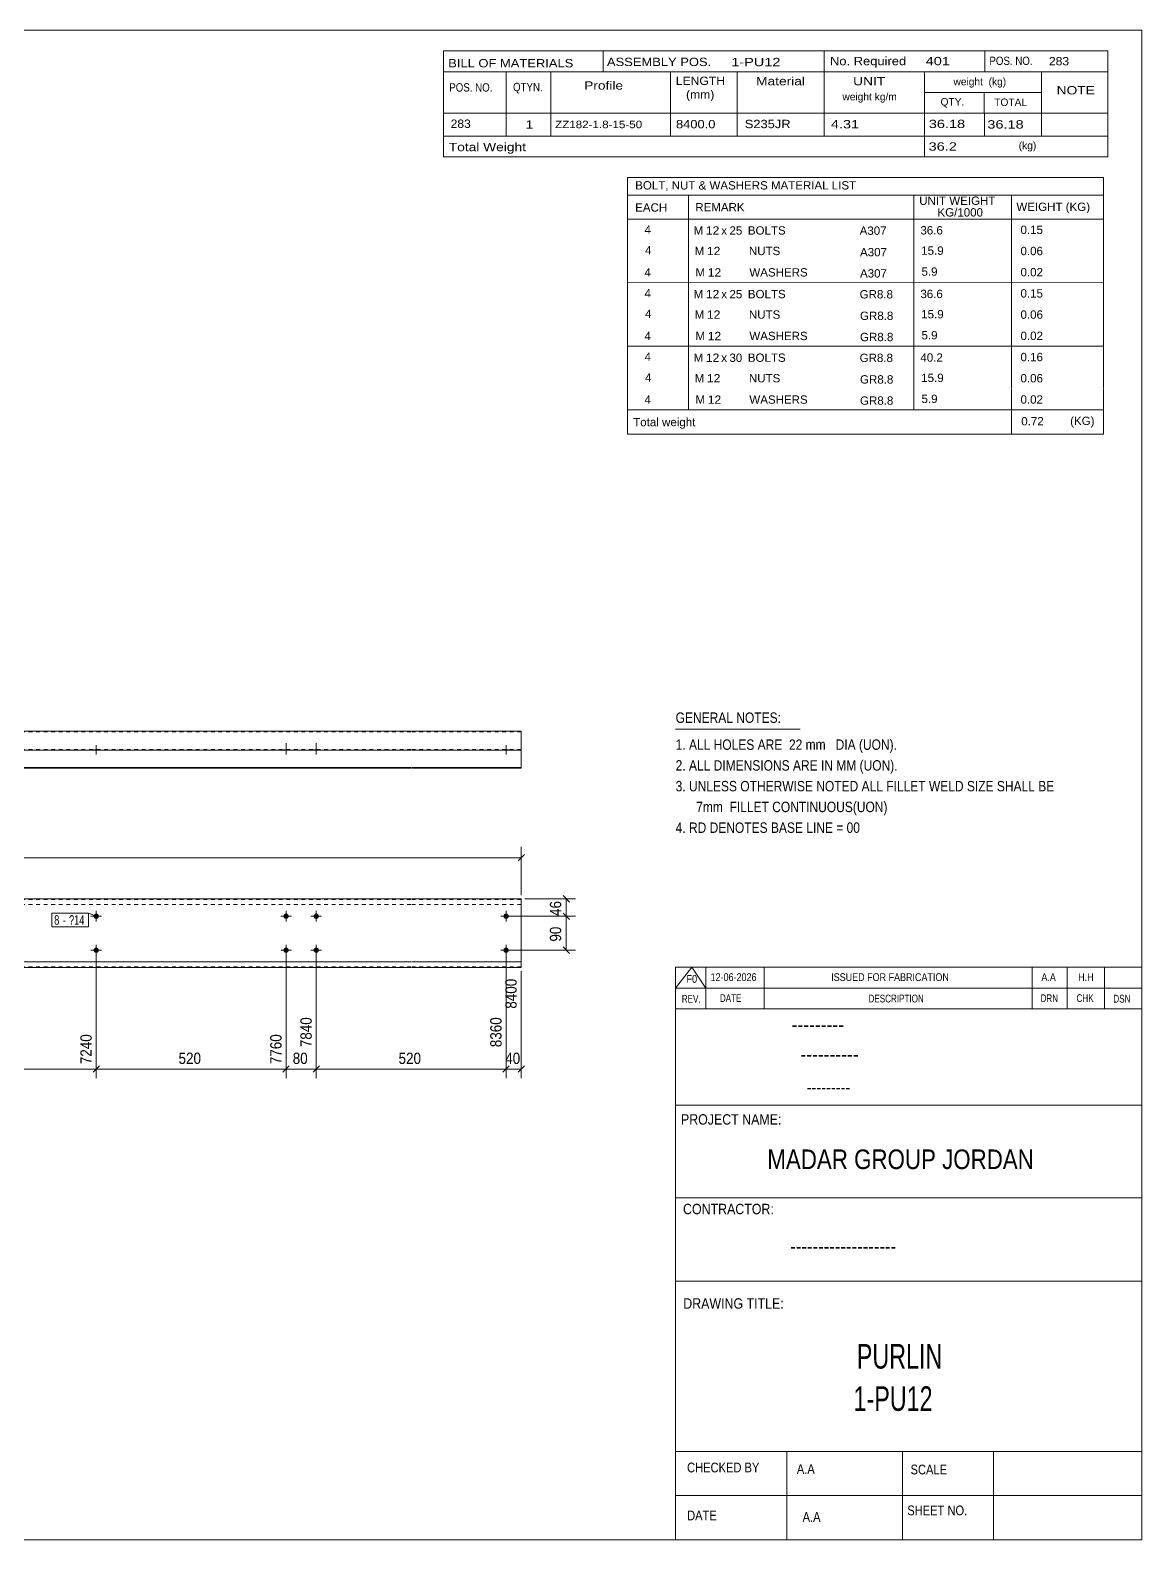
# Model space of a CAD drawing. Header units: millimetres. Extents: x 2 to 579, y 1 to 405.
# Drawn here: x 284.5 to 579, y 5 to 405 of the extents above; entities that cross this region are included whole.
import ezdxf

# ---------------------------------------------------------------- set-up
doc = ezdxf.new("R2010")
doc.units = ezdxf.units.MM
doc.linetypes.add('XKITLINE00', pattern=[0])
doc.linetypes.add('XKITLINE01', pattern=[4, 1, -1, 1, -1])
for name, color, linetype, lineweight in [('Bolt', 3, 'Continuous', 0), ('BoltMark', 7, 'Continuous', 0), ('Dimensions', 7, 'Continuous', 0), ('DrawingSheet', 5, 'Continuous', 0), ('OtherObjectType', 7, 'Continuous', 0), ('Part', 2, 'Continuous', 0)]:
    doc.layers.add(name, color=color, linetype=linetype, lineweight=lineweight)
doc.styles.add('@ARIAL_UNICODE_MS_BOLD', font='ARIAL.TTF')
doc.styles.add('ARIAL', font='ARIAL.TTF')
doc.styles.add('ARIAL_NARROW', font='ARIALN.TTF')
doc.styles.add('COMIC_SANS_MS_BOLD', font='COMICBD.TTF')
doc.styles.add('SWIS721_EX_BT', font='ARIAL.TTF')
doc.styles.add('SWISSE', font='ARIAL.TTF')

# ---------------------------------------------------------------- blocks, each defined once
blk = doc.blocks.new('*A5')
at = {"layer": 'Bolt'}
for points in [[(352.99, 170.2), (352.99, 170.16), (352.98, 170.13), (352.98, 170.09), (352.97, 170.06), (352.96, 170.03), (352.95, 169.99), (352.94, 169.96), (352.92, 169.93), (352.91, 169.9), (352.89, 169.87), (352.87, 169.84), (352.85, 169.81), (352.83, 169.79), (352.81, 169.76), (352.78, 169.74), (352.76, 169.71), (352.73, 169.69), (352.71, 169.67), (352.68, 169.65), (352.65, 169.63), (352.62, 169.61), (352.59, 169.6), (352.56, 169.58), (352.53, 169.57), (352.49, 169.56), (352.46, 169.55), (352.43, 169.54), (352.39, 169.54), (352.36, 169.53), (352.32, 169.53), (352.29, 169.53), (352.26, 169.53), (352.22, 169.53), (352.19, 169.54), (352.15, 169.54), (352.12, 169.55), (352.09, 169.56), (352.05, 169.57), (352.02, 169.58), (351.99, 169.6), (351.96, 169.61), (351.93, 169.63), (351.9, 169.65), (351.87, 169.67), (351.85, 169.69), (351.82, 169.71), (351.8, 169.74), (351.77, 169.76), (351.75, 169.79), (351.73, 169.81), (351.71, 169.84), (351.69, 169.87), (351.67, 169.9), (351.66, 169.93), (351.64, 169.96), (351.63, 169.99), (351.62, 170.03), (351.61, 170.06), (351.6, 170.09), (351.6, 170.13), (351.59, 170.16), (351.59, 170.2), (351.59, 170.23), (351.59, 170.26), (351.59, 170.3), (351.6, 170.33), (351.6, 170.37), (351.61, 170.4), (351.62, 170.43), (351.63, 170.47), (351.64, 170.5), (351.66, 170.53), (351.67, 170.56), (351.69, 170.59), (351.71, 170.62), (351.73, 170.65), (351.75, 170.67), (351.77, 170.7), (351.8, 170.72), (351.82, 170.75), (351.85, 170.77), (351.87, 170.79), (351.9, 170.81), (351.93, 170.83), (351.96, 170.85), (351.99, 170.86), (352.02, 170.88), (352.05, 170.89), (352.09, 170.9), (352.12, 170.91), (352.15, 170.92), (352.19, 170.92), (352.22, 170.93), (352.26, 170.93), (352.29, 170.93), (352.32, 170.93), (352.36, 170.93), (352.39, 170.92), (352.43, 170.92), (352.46, 170.91), (352.49, 170.9), (352.53, 170.89), (352.56, 170.88), (352.59, 170.86), (352.62, 170.85), (352.65, 170.83), (352.68, 170.81), (352.71, 170.79), (352.73, 170.77), (352.76, 170.75), (352.78, 170.72), (352.81, 170.7), (352.83, 170.67), (352.85, 170.65), (352.87, 170.62), (352.89, 170.59), (352.91, 170.56), (352.92, 170.53), (352.94, 170.5), (352.95, 170.47), (352.96, 170.43), (352.97, 170.4), (352.98, 170.37), (352.98, 170.33), (352.99, 170.3), (352.99, 170.26), (352.99, 170.23)], [(360.99, 170.2), (360.99, 170.16), (360.98, 170.13), (360.98, 170.09), (360.97, 170.06), (360.96, 170.03), (360.95, 169.99), (360.94, 169.96), (360.92, 169.93), (360.91, 169.9), (360.89, 169.87), (360.87, 169.84), (360.85, 169.81), (360.83, 169.79), (360.81, 169.76), (360.78, 169.74), (360.76, 169.71), (360.73, 169.69), (360.71, 169.67), (360.68, 169.65), (360.65, 169.63), (360.62, 169.61), (360.59, 169.6), (360.56, 169.58), (360.53, 169.57), (360.49, 169.56), (360.46, 169.55), (360.43, 169.54), (360.39, 169.54), (360.36, 169.53), (360.32, 169.53), (360.29, 169.53), (360.26, 169.53), (360.22, 169.53), (360.19, 169.54), (360.15, 169.54), (360.12, 169.55), (360.09, 169.56), (360.05, 169.57), (360.02, 169.58), (359.99, 169.6), (359.96, 169.61), (359.93, 169.63), (359.9, 169.65), (359.87, 169.67), (359.85, 169.69), (359.82, 169.71), (359.8, 169.74), (359.77, 169.76), (359.75, 169.79), (359.73, 169.81), (359.71, 169.84), (359.69, 169.87), (359.67, 169.9), (359.66, 169.93), (359.64, 169.96), (359.63, 169.99), (359.62, 170.03), (359.61, 170.06), (359.6, 170.09), (359.6, 170.13), (359.59, 170.16), (359.59, 170.2), (359.59, 170.23), (359.59, 170.26), (359.59, 170.3), (359.6, 170.33), (359.6, 170.37), (359.61, 170.4), (359.62, 170.43), (359.63, 170.47), (359.64, 170.5), (359.66, 170.53), (359.67, 170.56), (359.69, 170.59), (359.71, 170.62), (359.73, 170.65), (359.75, 170.67), (359.77, 170.7), (359.8, 170.72), (359.82, 170.75), (359.85, 170.77), (359.87, 170.79), (359.9, 170.81), (359.93, 170.83), (359.96, 170.85), (359.99, 170.86), (360.02, 170.88), (360.05, 170.89), (360.09, 170.9), (360.12, 170.91), (360.15, 170.92), (360.19, 170.92), (360.22, 170.93), (360.26, 170.93), (360.29, 170.93), (360.32, 170.93), (360.36, 170.93), (360.39, 170.92), (360.43, 170.92), (360.46, 170.91), (360.49, 170.9), (360.53, 170.89), (360.56, 170.88), (360.59, 170.86), (360.62, 170.85), (360.65, 170.83), (360.68, 170.81), (360.71, 170.79), (360.73, 170.77), (360.76, 170.75), (360.78, 170.72), (360.81, 170.7), (360.83, 170.67), (360.85, 170.65), (360.87, 170.62), (360.89, 170.59), (360.91, 170.56), (360.92, 170.53), (360.94, 170.5), (360.95, 170.47), (360.96, 170.43), (360.97, 170.4), (360.98, 170.37), (360.98, 170.33), (360.99, 170.3), (360.99, 170.26), (360.99, 170.23)], [(352.99, 161.2), (352.99, 161.16), (352.98, 161.13), (352.98, 161.09), (352.97, 161.06), (352.96, 161.03), (352.95, 160.99), (352.94, 160.96), (352.92, 160.93), (352.91, 160.9), (352.89, 160.87), (352.87, 160.84), (352.85, 160.81), (352.83, 160.79), (352.81, 160.76), (352.78, 160.74), (352.76, 160.71), (352.73, 160.69), (352.71, 160.67), (352.68, 160.65), (352.65, 160.63), (352.62, 160.61), (352.59, 160.6), (352.56, 160.58), (352.53, 160.57), (352.49, 160.56), (352.46, 160.55), (352.43, 160.54), (352.39, 160.54), (352.36, 160.53), (352.32, 160.53), (352.29, 160.53), (352.26, 160.53), (352.22, 160.53), (352.19, 160.54), (352.15, 160.54), (352.12, 160.55), (352.09, 160.56), (352.05, 160.57), (352.02, 160.58), (351.99, 160.6), (351.96, 160.61), (351.93, 160.63), (351.9, 160.65), (351.87, 160.67), (351.85, 160.69), (351.82, 160.71), (351.8, 160.74), (351.77, 160.76), (351.75, 160.79), (351.73, 160.81), (351.71, 160.84), (351.69, 160.87), (351.67, 160.9), (351.66, 160.93), (351.64, 160.96), (351.63, 160.99), (351.62, 161.03), (351.61, 161.06), (351.6, 161.09), (351.6, 161.13), (351.59, 161.16), (351.59, 161.2), (351.59, 161.23), (351.59, 161.26), (351.59, 161.3), (351.6, 161.33), (351.6, 161.37), (351.61, 161.4), (351.62, 161.43), (351.63, 161.47), (351.64, 161.5), (351.66, 161.53), (351.67, 161.56), (351.69, 161.59), (351.71, 161.62), (351.73, 161.65), (351.75, 161.67), (351.77, 161.7), (351.8, 161.72), (351.82, 161.75), (351.85, 161.77), (351.87, 161.79), (351.9, 161.81), (351.93, 161.83), (351.96, 161.85), (351.99, 161.86), (352.02, 161.88), (352.05, 161.89), (352.09, 161.9), (352.12, 161.91), (352.15, 161.92), (352.19, 161.92), (352.22, 161.93), (352.26, 161.93), (352.29, 161.93), (352.32, 161.93), (352.36, 161.93), (352.39, 161.92), (352.43, 161.92), (352.46, 161.91), (352.49, 161.9), (352.53, 161.89), (352.56, 161.88), (352.59, 161.86), (352.62, 161.85), (352.65, 161.83), (352.68, 161.81), (352.71, 161.79), (352.73, 161.77), (352.76, 161.75), (352.78, 161.72), (352.81, 161.7), (352.83, 161.67), (352.85, 161.65), (352.87, 161.62), (352.89, 161.59), (352.91, 161.56), (352.92, 161.53), (352.94, 161.5), (352.95, 161.47), (352.96, 161.43), (352.97, 161.4), (352.98, 161.37), (352.98, 161.33), (352.99, 161.3), (352.99, 161.26), (352.99, 161.23)], [(360.99, 161.2), (360.99, 161.16), (360.98, 161.13), (360.98, 161.09), (360.97, 161.06), (360.96, 161.03), (360.95, 160.99), (360.94, 160.96), (360.92, 160.93), (360.91, 160.9), (360.89, 160.87), (360.87, 160.84), (360.85, 160.81), (360.83, 160.79), (360.81, 160.76), (360.78, 160.74), (360.76, 160.71), (360.73, 160.69), (360.71, 160.67), (360.68, 160.65), (360.65, 160.63), (360.62, 160.61), (360.59, 160.6), (360.56, 160.58), (360.53, 160.57), (360.49, 160.56), (360.46, 160.55), (360.43, 160.54), (360.39, 160.54), (360.36, 160.53), (360.32, 160.53), (360.29, 160.53), (360.26, 160.53), (360.22, 160.53), (360.19, 160.54), (360.15, 160.54), (360.12, 160.55), (360.09, 160.56), (360.05, 160.57), (360.02, 160.58), (359.99, 160.6), (359.96, 160.61), (359.93, 160.63), (359.9, 160.65), (359.87, 160.67), (359.85, 160.69), (359.82, 160.71), (359.8, 160.74), (359.77, 160.76), (359.75, 160.79), (359.73, 160.81), (359.71, 160.84), (359.69, 160.87), (359.67, 160.9), (359.66, 160.93), (359.64, 160.96), (359.63, 160.99), (359.62, 161.03), (359.61, 161.06), (359.6, 161.09), (359.6, 161.13), (359.59, 161.16), (359.59, 161.2), (359.59, 161.23), (359.59, 161.26), (359.59, 161.3), (359.6, 161.33), (359.6, 161.37), (359.61, 161.4), (359.62, 161.43), (359.63, 161.47), (359.64, 161.5), (359.66, 161.53), (359.67, 161.56), (359.69, 161.59), (359.71, 161.62), (359.73, 161.65), (359.75, 161.67), (359.77, 161.7), (359.8, 161.72), (359.82, 161.75), (359.85, 161.77), (359.87, 161.79), (359.9, 161.81), (359.93, 161.83), (359.96, 161.85), (359.99, 161.86), (360.02, 161.88), (360.05, 161.89), (360.09, 161.9), (360.12, 161.91), (360.15, 161.92), (360.19, 161.92), (360.22, 161.93), (360.26, 161.93), (360.29, 161.93), (360.32, 161.93), (360.36, 161.93), (360.39, 161.92), (360.43, 161.92), (360.46, 161.91), (360.49, 161.9), (360.53, 161.89), (360.56, 161.88), (360.59, 161.86), (360.62, 161.85), (360.65, 161.83), (360.68, 161.81), (360.71, 161.79), (360.73, 161.77), (360.76, 161.75), (360.78, 161.72), (360.81, 161.7), (360.83, 161.67), (360.85, 161.65), (360.87, 161.62), (360.89, 161.59), (360.91, 161.56), (360.92, 161.53), (360.94, 161.5), (360.95, 161.47), (360.96, 161.43), (360.97, 161.4), (360.98, 161.37), (360.98, 161.33), (360.99, 161.3), (360.99, 161.26), (360.99, 161.23)]]:
    blk.add_hatch(color=3, dxfattribs=at).paths.add_polyline_path(points, flags=17)
at = {"layer": 'Bolt', "color": 3, "linetype": 'XKITLINE00', "lineweight": 0}
for p, q in [((353.69, 170.23), (350.89, 170.23)), ((352.29, 171.63), (352.29, 168.83)), ((361.69, 170.23), (358.89, 170.23)), ((360.29, 171.63), (360.29, 168.83)), ((353.69, 161.23), (350.89, 161.23)), ((352.29, 162.63), (352.29, 159.83)), ((361.69, 161.23), (358.89, 161.23)), ((360.29, 162.63), (360.29, 159.83))]:
    blk.add_line(p, q, dxfattribs=at)
blk = doc.blocks.new('*A6')
at = {"layer": 'Bolt'}
for points in [[(302.7, 170.2), (302.69, 170.16), (302.69, 170.13), (302.68, 170.09), (302.68, 170.06), (302.67, 170.03), (302.66, 169.99), (302.64, 169.96), (302.63, 169.93), (302.61, 169.9), (302.6, 169.87), (302.58, 169.84), (302.56, 169.81), (302.54, 169.79), (302.51, 169.76), (302.49, 169.74), (302.47, 169.71), (302.44, 169.69), (302.41, 169.67), (302.38, 169.65), (302.36, 169.63), (302.33, 169.61), (302.3, 169.6), (302.26, 169.58), (302.23, 169.57), (302.2, 169.56), (302.17, 169.55), (302.13, 169.54), (302.1, 169.54), (302.06, 169.53), (302.03, 169.53), (302, 169.53), (301.96, 169.53), (301.93, 169.53), (301.89, 169.54), (301.86, 169.54), (301.83, 169.55), (301.79, 169.56), (301.76, 169.57), (301.73, 169.58), (301.7, 169.6), (301.67, 169.61), (301.64, 169.63), (301.61, 169.65), (301.58, 169.67), (301.55, 169.69), (301.53, 169.71), (301.5, 169.74), (301.48, 169.76), (301.45, 169.79), (301.43, 169.81), (301.41, 169.84), (301.4, 169.87), (301.38, 169.9), (301.36, 169.93), (301.35, 169.96), (301.34, 169.99), (301.33, 170.03), (301.32, 170.06), (301.31, 170.09), (301.3, 170.13), (301.3, 170.16), (301.3, 170.2), (301.3, 170.23), (301.3, 170.26), (301.3, 170.3), (301.3, 170.33), (301.31, 170.37), (301.32, 170.4), (301.33, 170.43), (301.34, 170.47), (301.35, 170.5), (301.36, 170.53), (301.38, 170.56), (301.4, 170.59), (301.41, 170.62), (301.43, 170.65), (301.45, 170.67), (301.48, 170.7), (301.5, 170.72), (301.53, 170.75), (301.55, 170.77), (301.58, 170.79), (301.61, 170.81), (301.64, 170.83), (301.67, 170.85), (301.7, 170.86), (301.73, 170.88), (301.76, 170.89), (301.79, 170.9), (301.83, 170.91), (301.86, 170.92), (301.89, 170.92), (301.93, 170.93), (301.96, 170.93), (302, 170.93), (302.03, 170.93), (302.06, 170.93), (302.1, 170.92), (302.13, 170.92), (302.17, 170.91), (302.2, 170.9), (302.23, 170.89), (302.26, 170.88), (302.3, 170.86), (302.33, 170.85), (302.36, 170.83), (302.38, 170.81), (302.41, 170.79), (302.44, 170.77), (302.47, 170.75), (302.49, 170.72), (302.51, 170.7), (302.54, 170.67), (302.56, 170.65), (302.58, 170.62), (302.6, 170.59), (302.61, 170.56), (302.63, 170.53), (302.64, 170.5), (302.66, 170.47), (302.67, 170.43), (302.68, 170.4), (302.68, 170.37), (302.69, 170.33), (302.69, 170.3), (302.7, 170.26), (302.7, 170.23)], [(411.28, 170.2), (411.28, 170.16), (411.28, 170.13), (411.27, 170.09), (411.26, 170.06), (411.25, 170.03), (411.24, 169.99), (411.23, 169.96), (411.22, 169.93), (411.2, 169.9), (411.18, 169.87), (411.17, 169.84), (411.15, 169.81), (411.13, 169.79), (411.1, 169.76), (411.08, 169.74), (411.05, 169.71), (411.03, 169.69), (411, 169.67), (410.97, 169.65), (410.94, 169.63), (410.91, 169.61), (410.88, 169.6), (410.85, 169.58), (410.82, 169.57), (410.79, 169.56), (410.75, 169.55), (410.72, 169.54), (410.69, 169.54), (410.65, 169.53), (410.62, 169.53), (410.58, 169.53), (410.55, 169.53), (410.52, 169.53), (410.48, 169.54), (410.45, 169.54), (410.41, 169.55), (410.38, 169.56), (410.35, 169.57), (410.32, 169.58), (410.28, 169.6), (410.25, 169.61), (410.22, 169.63), (410.2, 169.65), (410.17, 169.67), (410.14, 169.69), (410.11, 169.71), (410.09, 169.74), (410.07, 169.76), (410.04, 169.79), (410.02, 169.81), (410, 169.84), (409.98, 169.87), (409.97, 169.9), (409.95, 169.93), (409.94, 169.96), (409.92, 169.99), (409.91, 170.03), (409.9, 170.06), (409.9, 170.09), (409.89, 170.13), (409.89, 170.16), (409.88, 170.2), (409.88, 170.23), (409.88, 170.26), (409.89, 170.3), (409.89, 170.33), (409.9, 170.37), (409.9, 170.4), (409.91, 170.43), (409.92, 170.47), (409.94, 170.5), (409.95, 170.53), (409.97, 170.56), (409.98, 170.59), (410, 170.62), (410.02, 170.65), (410.04, 170.67), (410.07, 170.7), (410.09, 170.72), (410.11, 170.75), (410.14, 170.77), (410.17, 170.79), (410.2, 170.81), (410.22, 170.83), (410.25, 170.85), (410.28, 170.86), (410.32, 170.88), (410.35, 170.89), (410.38, 170.9), (410.41, 170.91), (410.45, 170.92), (410.48, 170.92), (410.52, 170.93), (410.55, 170.93), (410.58, 170.93), (410.62, 170.93), (410.65, 170.93), (410.69, 170.92), (410.72, 170.92), (410.75, 170.91), (410.79, 170.9), (410.82, 170.89), (410.85, 170.88), (410.88, 170.86), (410.91, 170.85), (410.94, 170.83), (410.97, 170.81), (411, 170.79), (411.03, 170.77), (411.05, 170.75), (411.08, 170.72), (411.1, 170.7), (411.13, 170.67), (411.15, 170.65), (411.17, 170.62), (411.18, 170.59), (411.2, 170.56), (411.22, 170.53), (411.23, 170.5), (411.24, 170.47), (411.25, 170.43), (411.26, 170.4), (411.27, 170.37), (411.28, 170.33), (411.28, 170.3), (411.28, 170.26), (411.28, 170.23)], [(302.7, 161.2), (302.69, 161.16), (302.69, 161.13), (302.68, 161.09), (302.68, 161.06), (302.67, 161.03), (302.66, 160.99), (302.64, 160.96), (302.63, 160.93), (302.61, 160.9), (302.6, 160.87), (302.58, 160.84), (302.56, 160.81), (302.54, 160.79), (302.51, 160.76), (302.49, 160.74), (302.47, 160.71), (302.44, 160.69), (302.41, 160.67), (302.38, 160.65), (302.36, 160.63), (302.33, 160.61), (302.3, 160.6), (302.26, 160.58), (302.23, 160.57), (302.2, 160.56), (302.17, 160.55), (302.13, 160.54), (302.1, 160.54), (302.06, 160.53), (302.03, 160.53), (302, 160.53), (301.96, 160.53), (301.93, 160.53), (301.89, 160.54), (301.86, 160.54), (301.83, 160.55), (301.79, 160.56), (301.76, 160.57), (301.73, 160.58), (301.7, 160.6), (301.67, 160.61), (301.64, 160.63), (301.61, 160.65), (301.58, 160.67), (301.55, 160.69), (301.53, 160.71), (301.5, 160.74), (301.48, 160.76), (301.45, 160.79), (301.43, 160.81), (301.41, 160.84), (301.4, 160.87), (301.38, 160.9), (301.36, 160.93), (301.35, 160.96), (301.34, 160.99), (301.33, 161.03), (301.32, 161.06), (301.31, 161.09), (301.3, 161.13), (301.3, 161.16), (301.3, 161.2), (301.3, 161.23), (301.3, 161.26), (301.3, 161.3), (301.3, 161.33), (301.31, 161.37), (301.32, 161.4), (301.33, 161.43), (301.34, 161.47), (301.35, 161.5), (301.36, 161.53), (301.38, 161.56), (301.4, 161.59), (301.41, 161.62), (301.43, 161.65), (301.45, 161.67), (301.48, 161.7), (301.5, 161.72), (301.53, 161.75), (301.55, 161.77), (301.58, 161.79), (301.61, 161.81), (301.64, 161.83), (301.67, 161.85), (301.7, 161.86), (301.73, 161.88), (301.76, 161.89), (301.79, 161.9), (301.83, 161.91), (301.86, 161.92), (301.89, 161.92), (301.93, 161.93), (301.96, 161.93), (302, 161.93), (302.03, 161.93), (302.06, 161.93), (302.1, 161.92), (302.13, 161.92), (302.17, 161.91), (302.2, 161.9), (302.23, 161.89), (302.26, 161.88), (302.3, 161.86), (302.33, 161.85), (302.36, 161.83), (302.38, 161.81), (302.41, 161.79), (302.44, 161.77), (302.47, 161.75), (302.49, 161.72), (302.51, 161.7), (302.54, 161.67), (302.56, 161.65), (302.58, 161.62), (302.6, 161.59), (302.61, 161.56), (302.63, 161.53), (302.64, 161.5), (302.66, 161.47), (302.67, 161.43), (302.68, 161.4), (302.68, 161.37), (302.69, 161.33), (302.69, 161.3), (302.7, 161.26), (302.7, 161.23)], [(411.28, 161.2), (411.28, 161.16), (411.28, 161.13), (411.27, 161.09), (411.26, 161.06), (411.25, 161.03), (411.24, 160.99), (411.23, 160.96), (411.22, 160.93), (411.2, 160.9), (411.18, 160.87), (411.17, 160.84), (411.15, 160.81), (411.13, 160.79), (411.1, 160.76), (411.08, 160.74), (411.05, 160.71), (411.03, 160.69), (411, 160.67), (410.97, 160.65), (410.94, 160.63), (410.91, 160.61), (410.88, 160.6), (410.85, 160.58), (410.82, 160.57), (410.79, 160.56), (410.75, 160.55), (410.72, 160.54), (410.69, 160.54), (410.65, 160.53), (410.62, 160.53), (410.58, 160.53), (410.55, 160.53), (410.52, 160.53), (410.48, 160.54), (410.45, 160.54), (410.41, 160.55), (410.38, 160.56), (410.35, 160.57), (410.32, 160.58), (410.28, 160.6), (410.25, 160.61), (410.22, 160.63), (410.2, 160.65), (410.17, 160.67), (410.14, 160.69), (410.11, 160.71), (410.09, 160.74), (410.07, 160.76), (410.04, 160.79), (410.02, 160.81), (410, 160.84), (409.98, 160.87), (409.97, 160.9), (409.95, 160.93), (409.94, 160.96), (409.92, 160.99), (409.91, 161.03), (409.9, 161.06), (409.9, 161.09), (409.89, 161.13), (409.89, 161.16), (409.88, 161.2), (409.88, 161.23), (409.88, 161.26), (409.89, 161.3), (409.89, 161.33), (409.9, 161.37), (409.9, 161.4), (409.91, 161.43), (409.92, 161.47), (409.94, 161.5), (409.95, 161.53), (409.97, 161.56), (409.98, 161.59), (410, 161.62), (410.02, 161.65), (410.04, 161.67), (410.07, 161.7), (410.09, 161.72), (410.11, 161.75), (410.14, 161.77), (410.17, 161.79), (410.2, 161.81), (410.22, 161.83), (410.25, 161.85), (410.28, 161.86), (410.32, 161.88), (410.35, 161.89), (410.38, 161.9), (410.41, 161.91), (410.45, 161.92), (410.48, 161.92), (410.52, 161.93), (410.55, 161.93), (410.58, 161.93), (410.62, 161.93), (410.65, 161.93), (410.69, 161.92), (410.72, 161.92), (410.75, 161.91), (410.79, 161.9), (410.82, 161.89), (410.85, 161.88), (410.88, 161.86), (410.91, 161.85), (410.94, 161.83), (410.97, 161.81), (411, 161.79), (411.03, 161.77), (411.05, 161.75), (411.08, 161.72), (411.1, 161.7), (411.13, 161.67), (411.15, 161.65), (411.17, 161.62), (411.18, 161.59), (411.2, 161.56), (411.22, 161.53), (411.23, 161.5), (411.24, 161.47), (411.25, 161.43), (411.26, 161.4), (411.27, 161.37), (411.28, 161.33), (411.28, 161.3), (411.28, 161.26), (411.28, 161.23)]]:
    blk.add_hatch(color=3, dxfattribs=at).paths.add_polyline_path(points, flags=17)
at = {"layer": 'Bolt', "color": 3, "linetype": 'XKITLINE00', "lineweight": 0}
for p, q in [((303.4, 170.23), (300.6, 170.23)), ((302, 171.63), (302, 168.83)), ((411.98, 170.23), (409.18, 170.23)), ((410.58, 171.63), (410.58, 168.83)), ((303.4, 161.23), (300.6, 161.23)), ((302, 162.63), (302, 159.83)), ((411.98, 161.23), (409.18, 161.23)), ((410.58, 162.63), (410.58, 159.83))]:
    blk.add_line(p, q, dxfattribs=at)
blk = doc.blocks.new('*A7')
at = {"layer": 'Part'}
blk.add_hatch(color=2, dxfattribs=at).paths.add_polyline_path([(66.87, 176.23), (68.47, 176.23), (67.67, 174.83)], flags=17)
at = {"layer": 'Part', "color": 2, "linetype": 'XKITLINE00', "lineweight": 0}
for p, q in [((67.67, 174.83), (66.87, 176.23)), ((66.87, 176.23), (68.47, 176.23)), ((68.47, 176.23), (67.67, 174.83)), ((38.53, 156.63), (38.53, 174.83)), ((67.62, 174.83), (38.53, 174.83)), ((125.92, 174.83), (67.72, 174.83)), ((176.21, 174.83), (126.02, 174.83)), ((226.51, 174.83), (176.31, 174.83)), ((276.8, 174.83), (226.61, 174.83)), ((327.09, 174.83), (276.9, 174.83)), ((385.39, 174.83), (327.19, 174.83)), ((414.58, 174.83), (385.49, 174.83)), ((414.58, 174.83), (414.58, 156.63)), ((67.62, 158.13), (38.53, 158.13)), ((38.53, 156.63), (67.62, 156.63)), ((125.92, 158.13), (67.72, 158.13)), ((67.72, 156.63), (125.92, 156.63)), ((176.21, 158.13), (126.02, 158.13)), ((126.02, 156.63), (176.21, 156.63)), ((226.51, 158.13), (176.31, 158.13)), ((176.31, 156.63), (226.51, 156.63)), ((276.8, 158.13), (226.61, 158.13)), ((226.61, 156.63), (276.8, 156.63)), ((327.09, 158.13), (276.9, 158.13)), ((276.9, 156.63), (327.09, 156.63)), ((385.39, 158.13), (327.19, 158.13)), ((327.19, 156.63), (385.39, 156.63)), ((414.58, 158.13), (385.49, 158.13)), ((385.49, 156.63), (414.58, 156.63))]:
    blk.add_line(p, q, dxfattribs=at)
at = {"layer": 'Part', "color": 7, "linetype": 'XKITLINE01', "lineweight": 0}
for p, q in [((67.62, 174.65), (38.53, 174.65)), ((67.62, 173.33), (38.53, 173.33)), ((125.92, 174.65), (67.72, 174.65)), ((125.92, 173.33), (67.72, 173.33)), ((176.21, 174.65), (126.02, 174.65)), ((176.21, 173.33), (126.02, 173.33)), ((226.51, 174.65), (176.31, 174.65)), ((226.51, 173.33), (176.31, 173.33)), ((276.8, 174.65), (226.61, 174.65)), ((276.8, 173.33), (226.61, 173.33)), ((327.09, 174.65), (276.9, 174.65)), ((327.09, 173.33), (276.9, 173.33)), ((385.39, 174.65), (327.19, 174.65)), ((385.39, 173.33), (327.19, 173.33)), ((414.58, 174.65), (385.49, 174.65)), ((414.58, 173.33), (385.49, 173.33)), ((67.62, 156.81), (38.53, 156.81)), ((125.92, 156.81), (67.72, 156.81)), ((176.21, 156.81), (126.02, 156.81)), ((226.51, 156.81), (176.31, 156.81)), ((276.8, 156.81), (226.61, 156.81)), ((327.09, 156.81), (276.9, 156.81)), ((385.39, 156.81), (327.19, 156.81)), ((414.58, 156.81), (385.49, 156.81))]:
    blk.add_line(p, q, dxfattribs=at)
at = {"layer": 'Part', "color": 2, "linetype": 'XKITLINE00', "lineweight": 0}
blk.add_circle((67.67, 175.73), 1, dxfattribs=at)
blk = doc.blocks.new('*A12')
at = {"layer": 'Bolt'}
for points in [[(351.59, 214.25), (351.59, 214.43), (352.99, 214.43), (352.99, 214.25)], [(351.59, 214.25), (351.59, 214.43), (352.99, 214.43), (352.99, 214.25)], [(359.59, 214.25), (359.59, 214.43), (360.99, 214.43), (360.99, 214.25)], [(359.59, 214.25), (359.59, 214.43), (360.99, 214.43), (360.99, 214.25)]]:
    blk.add_hatch(color=3, dxfattribs=at).paths.add_polyline_path(points, flags=17)
at = {"layer": 'Bolt', "color": 3, "linetype": 'XKITLINE00', "lineweight": 0}
for p, q in [((352.29, 216.09), (352.29, 213.09)), ((352.29, 216.09), (352.29, 213.09)), ((360.29, 216.09), (360.29, 213.09)), ((360.29, 216.09), (360.29, 213.09)), ((351.59, 214.43), (351.59, 214.25)), ((351.59, 214.43), (351.59, 214.25)), ((352.99, 214.43), (352.99, 214.25)), ((352.99, 214.43), (352.99, 214.25)), ((359.59, 214.43), (359.59, 214.25)), ((359.59, 214.43), (359.59, 214.25)), ((360.99, 214.43), (360.99, 214.25)), ((360.99, 214.43), (360.99, 214.25))]:
    blk.add_line(p, q, dxfattribs=at)
blk = doc.blocks.new('*A13')
at = {"layer": 'Bolt'}
for points in [[(301.3, 214.25), (301.3, 214.43), (302.7, 214.43), (302.7, 214.25)], [(301.3, 214.25), (301.3, 214.43), (302.7, 214.43), (302.7, 214.25)], [(409.88, 214.25), (409.88, 214.43), (411.28, 214.43), (411.28, 214.25)], [(409.88, 214.25), (409.88, 214.43), (411.28, 214.43), (411.28, 214.25)]]:
    blk.add_hatch(color=3, dxfattribs=at).paths.add_polyline_path(points, flags=17)
at = {"layer": 'Bolt', "color": 3, "linetype": 'XKITLINE00', "lineweight": 0}
for p, q in [((301.3, 214.43), (301.3, 214.25)), ((301.3, 214.43), (301.3, 214.25)), ((302, 215.59), (302, 213.09)), ((302, 215.59), (302, 213.09)), ((302.7, 214.43), (302.7, 214.25)), ((302.7, 214.43), (302.7, 214.25)), ((409.88, 214.43), (409.88, 214.25)), ((409.88, 214.43), (409.88, 214.25)), ((410.58, 215.59), (410.58, 213.09)), ((410.58, 215.59), (410.58, 213.09)), ((411.28, 214.43), (411.28, 214.25)), ((411.28, 214.43), (411.28, 214.25))]:
    blk.add_line(p, q, dxfattribs=at)
blk = doc.blocks.new('*A14')
at = {"layer": 'Part'}
blk.add_hatch(color=2, dxfattribs=at).paths.add_polyline_path([(66.87, 215.74), (68.47, 215.74), (67.67, 214.34)], flags=17)
at = {"layer": 'Part', "color": 2, "linetype": 'XKITLINE00', "lineweight": 0}
for p, q in [((38.53, 209.61), (38.53, 219.25)), ((67.62, 219.25), (38.53, 219.25)), ((125.92, 219.25), (67.72, 219.25)), ((176.21, 219.25), (126.02, 219.25)), ((226.51, 219.25), (176.31, 219.25)), ((276.8, 219.25), (226.61, 219.25)), ((327.09, 219.25), (276.9, 219.25)), ((385.39, 219.25), (327.19, 219.25)), ((414.58, 219.25), (385.49, 219.25)), ((414.58, 209.61), (414.58, 219.25)), ((67.62, 214.25), (38.53, 214.25)), ((67.67, 214.34), (66.87, 215.74)), ((66.87, 215.74), (68.47, 215.74)), ((68.47, 215.74), (67.67, 214.34)), ((125.92, 214.25), (67.72, 214.25)), ((176.21, 214.25), (126.02, 214.25)), ((226.51, 214.25), (176.31, 214.25)), ((276.8, 214.25), (226.61, 214.25)), ((327.09, 214.25), (276.9, 214.25)), ((385.39, 214.25), (327.19, 214.25)), ((414.58, 214.25), (385.49, 214.25)), ((38.53, 209.43), (38.53, 209.61)), ((38.53, 209.61), (67.62, 209.61)), ((67.62, 209.43), (38.53, 209.43)), ((67.72, 209.61), (125.92, 209.61)), ((125.92, 209.43), (67.72, 209.43)), ((126.02, 209.61), (176.21, 209.61)), ((176.21, 209.43), (126.02, 209.43)), ((176.31, 209.61), (226.51, 209.61)), ((226.51, 209.43), (176.31, 209.43)), ((226.61, 209.61), (276.8, 209.61)), ((276.8, 209.43), (226.61, 209.43)), ((276.9, 209.61), (327.09, 209.61)), ((327.09, 209.43), (276.9, 209.43)), ((327.19, 209.61), (385.39, 209.61)), ((385.39, 209.43), (327.19, 209.43)), ((385.49, 209.61), (414.58, 209.61)), ((414.58, 209.43), (385.49, 209.43)), ((414.58, 209.61), (414.58, 209.43))]:
    blk.add_line(p, q, dxfattribs=at)
at = {"layer": 'Part', "color": 7, "linetype": 'XKITLINE01', "lineweight": 0}
for p, q in [((67.62, 219.07), (38.53, 219.07)), ((125.92, 219.07), (67.72, 219.07)), ((176.21, 219.07), (126.02, 219.07)), ((226.51, 219.07), (176.31, 219.07)), ((276.8, 219.07), (226.61, 219.07)), ((327.09, 219.07), (276.9, 219.07)), ((385.39, 219.07), (327.19, 219.07)), ((414.58, 219.07), (385.49, 219.07)), ((67.62, 214.43), (38.53, 214.43)), ((125.92, 214.43), (67.72, 214.43)), ((176.21, 214.43), (126.02, 214.43)), ((226.51, 214.43), (176.31, 214.43)), ((276.8, 214.43), (226.61, 214.43)), ((327.09, 214.43), (276.9, 214.43)), ((385.39, 214.43), (327.19, 214.43)), ((414.58, 214.43), (385.49, 214.43))]:
    blk.add_line(p, q, dxfattribs=at)
at = {"layer": 'Part', "color": 2, "linetype": 'XKITLINE00', "lineweight": 0}
blk.add_circle((67.67, 215.24), 1, dxfattribs=at)
blk = doc.blocks.new('*A15')
at = {"layer": 'DrawingSheet', "color": 5, "linetype": 'XKITLINE00', "lineweight": 0}
for p, q in [((579, 405), (5, 405)), ((5, 405), (5, 5)), ((579, 5), (579, 405)), ((5, 5), (579, 5))]:
    blk.add_line(p, q, dxfattribs=at)
at = {"layer": 'DrawingSheet', "color": 5, "style": 'ARIAL', "width": 0.85}
blk.add_text('Tekla structures', height=2, rotation=90, dxfattribs=at).set_placement((4.5, 5.5))
blk = doc.blocks.new('*A16')
at = {"layer": 'OtherObjectType', "color": 7, "linetype": 'XKITLINE00', "lineweight": 0}
for p, q in [((442.76, 365.95), (442.75, 354.95)), ((442.76, 365.95), (568.88, 365.95)), ((568.88, 365.95), (568.88, 354.95)), ((442.75, 361.3), (568.88, 361.3)), ((458.87, 361.31), (458.87, 354.95)), ((518.57, 361.31), (518.57, 354.95)), ((544.47, 361.29), (544.47, 354.95)), ((442.76, 354.92), (442.76, 349.42)), ((442.77, 354.95), (568.88, 354.95)), ((458.92, 354.95), (458.92, 349.33)), ((518.57, 354.95), (518.57, 349.33)), ((544.5, 354.95), (544.5, 349.45)), ((568.88, 354.95), (568.88, 349.45)), ((442.79, 349.33), (442.79, 343.72)), ((458.95, 349.33), (458.95, 343.71)), ((518.57, 349.33), (518.57, 343.71)), ((544.5, 349.33), (544.5, 343.83)), ((568.88, 349.33), (568.88, 343.83)), ((442.79, 343.7), (442.79, 338.13)), ((458.95, 343.71), (458.95, 338.09)), ((518.57, 343.71), (518.57, 338.09)), ((544.5, 343.71), (544.5, 338.1)), ((568.88, 343.71), (568.88, 338.1)), ((568.88, 338.1), (442.75, 338.13)), ((442.76, 338.06), (442.76, 332.56)), ((458.92, 338.09), (458.92, 332.47)), ((518.57, 338.09), (518.57, 332.47)), ((544.5, 338.09), (544.5, 332.59)), ((568.88, 338.09), (568.88, 332.59)), ((442.79, 332.47), (442.79, 326.86)), ((458.95, 332.47), (458.95, 326.86)), ((518.57, 332.47), (518.57, 326.86)), ((544.5, 332.47), (544.5, 326.97)), ((568.88, 332.47), (568.88, 326.97)), ((442.79, 326.84), (442.79, 321.27)), ((458.95, 326.85), (458.95, 321.24)), ((518.57, 326.86), (518.57, 321.24)), ((544.5, 326.85), (544.5, 321.25)), ((568.88, 326.85), (568.88, 321.24)), ((568.88, 321.24), (442.75, 321.27)), ((442.76, 321.21), (442.76, 315.71)), ((458.92, 321.23), (458.92, 315.62)), ((518.57, 321.24), (518.57, 315.62)), ((544.5, 321.23), (544.5, 315.73)), ((568.88, 321.24), (568.88, 315.74)), ((442.79, 315.62), (442.79, 310)), ((458.95, 315.62), (458.95, 310)), ((518.57, 315.62), (518.57, 310)), ((544.5, 315.61), (544.5, 310.11)), ((568.88, 315.62), (568.88, 310.12)), ((442.79, 309.98), (442.79, 304.42)), ((458.95, 310), (458.95, 304.38)), ((518.57, 310), (518.57, 304.38)), ((544.5, 310), (544.5, 304.39)), ((568.88, 310), (568.88, 304.39)), ((568.88, 304.39), (442.75, 304.42)), ((442.78, 304.38), (442.78, 297.97)), ((442.85, 304.38), (568.87, 304.38)), ((544.5, 304.35), (544.5, 297.93)), ((568.87, 304.35), (568.87, 297.94)), ((442.77, 297.93), (568.87, 297.93))]:
    blk.add_line(p, q, dxfattribs=at)
at = {"layer": 'OtherObjectType', "color": 7, "style": 'ARIAL_NARROW'}
for s, width, p in [('BOLT, NUT & WASHERS MATERIAL LIST', 1.211571, (444.79, 362.79)), ('UNIT WEIGHT', 1.211571, (520.03, 358.72)), ('EACH', 1.211571, (444.78, 356.92)), ('REMARK', 1.211571, (460.7, 357.01)), (' KG/1000', 1.211571, (524.02, 355.63)), ('WEIGHT (KG)', 1.211571, (545.78, 357.1)), ('4', 1.211571, (447.26, 351.05)), ('M', 1.211571, (460.26, 350.85)), ('12', 1.275, (463.5, 350.83)), ('x', 1.211571, (467.58, 350.83)), ('25', 1.211571, (469.76, 350.82)), ('BOLTS', 1.211571, (474.63, 350.84)), ('A307', 1.211571, (504.25, 350.79)), ('36.6', 1.211571, (520.34, 350.88)), ('0.15', 1.211571, (546.87, 351.01)), ('4', 1.211571, (447.4, 345.61)), ('M', 1.211571, (460.54, 345.41)), ('12', 1.275, (463.78, 345.39)), ('NUTS', 1.211571, (474.91, 345.41)), ('A307', 1.211571, (504.35, 345.09)), ('15.9', 1.211571, (520.56, 345.5)), ('0.06', 1.211571, (546.87, 345.39)), ('4', 1.211571, (447.24, 339.74)), ('M', 1.211571, (460.76, 339.74)), ('12', 1.275, (464, 339.72)), ('WASHERS', 1.211571, (475.04, 339.73)), ('A307', 1.211571, (504.35, 339.47)), ('5.9', 1.211571, (520.64, 339.94)), ('0.02', 1.211571, (546.87, 339.78)), ('4', 1.211571, (447.26, 334.2)), ('M', 1.211571, (460.26, 333.99)), ('12', 1.275, (463.5, 333.97)), ('25', 1.211571, (469.76, 333.96)), ('BOLTS', 1.211571, (474.63, 333.98)), ('GR8.8', 1.211571, (504.25, 333.93)), ('36.6', 1.211571, (520.34, 334.02)), ('0.15', 1.211571, (546.87, 334.16)), ('x', 1.211571, (467.58, 333.97)), ('4', 1.211571, (447.4, 328.75)), ('M', 1.211571, (460.54, 328.56)), ('12', 1.275, (463.78, 328.54)), ('NUTS', 1.211571, (474.91, 328.55)), ('GR8.8', 1.211571, (504.35, 328.23)), ('15.9', 1.211571, (520.56, 328.65)), ('0.06', 1.211571, (546.87, 328.54)), ('4', 1.211571, (447.24, 322.88)), ('M', 1.211571, (460.76, 322.88)), ('12', 1.275, (464, 322.86)), ('WASHERS', 1.211571, (475.04, 322.88)), ('GR8.8', 1.211571, (504.35, 322.61)), ('5.9', 1.211571, (520.64, 323.08)), ('0.02', 1.211571, (546.87, 322.92)), ('4', 1.211571, (447.26, 317.34)), ('M', 1.211571, (460.26, 317.13)), ('12', 1.275, (463.5, 317.11)), ('x', 1.211571, (467.58, 317.12)), ('30', 1.211571, (469.76, 317.11)), ('BOLTS', 1.211571, (474.63, 317.13)), ('GR8.8', 1.211571, (504.25, 317.08)), ('40.2', 1.211571, (520.34, 317.17)), ('0.16', 1.211571, (546.87, 317.3)), ('4', 1.211571, (447.4, 311.89)), ('M', 1.211571, (460.54, 311.7)), ('12', 1.275, (463.78, 311.68)), ('NUTS', 1.211571, (474.91, 311.69)), ('GR8.8', 1.211571, (504.35, 311.37)), ('15.9', 1.211571, (520.56, 311.79)), ('0.06', 1.211571, (546.87, 311.68)), ('4', 1.211571, (447.24, 306.03)), ('M', 1.211571, (460.76, 306.03)), ('12', 1.275, (464, 306)), ('WASHERS', 1.211571, (475.04, 306.02)), ('5.9', 1.211571, (520.64, 306.22)), ('0.02', 1.211571, (546.87, 306.06)), ('GR8.8', 1.211571, (504.35, 305.76)), ('Total weight', 1.211571, (444.26, 300.06)), ('0.72', 1.211571, (547.07, 300.29)), ('(KG)', 1.211571, (560.02, 300.38))]:
    blk.add_text(s, height=2.2, dxfattribs=dict(at, width=width)).set_placement(p)
blk = doc.blocks.new('*A17')
at = {"layer": 'OtherObjectType', "color": 7, "linetype": 'XKITLINE00', "lineweight": 0}
blk.add_line((455.5, 219.82), (488.5, 219.82), dxfattribs=at)
at = {"layer": 'OtherObjectType', "color": 7, "style": 'ARIAL_NARROW', "width": 1.008832}
for s, p in [('GENERAL NOTES:', (455.5, 221.47)), ('1. ALL HOLES ARE  22 mm   DIA (UON).', (455.5, 214.32)), ('2. ALL DIMENSIONS ARE IN MM (UON).', (455.5, 208.82)), ('3. UNLESS OTHERWISE NOTED ALL FILLET WELD SIZE SHALL BE', (455.5, 203.32)), ('7mm  FILLET CONTINUOUS(UON)', (460.95, 197.82)), ('4. RD DENOTES BASE LINE = 00', (455.5, 192.32))]:
    blk.add_text(s, height=2.75, dxfattribs=at).set_placement(p)
blk = doc.blocks.new('*A18')
at = {"layer": 'OtherObjectType', "color": 7, "linetype": 'XKITLINE00', "lineweight": 0}
for p, q in [((455.5, 156.76), (579, 156.76)), ((455.5, 151.21), (459.82, 156.76)), ((455.5, 151.21), (455.5, 156.76)), ((459.82, 156.76), (463.53, 151.21)), ((463.53, 151.21), (463.53, 156.76)), ((478.97, 151.21), (478.97, 156.76)), ((549.98, 151.21), (549.98, 156.76)), ((559.24, 151.21), (559.24, 156.76)), ((569.12, 151.21), (569.12, 156.76)), ((579, 151.21), (579, 156.76)), ((455.5, 151.21), (579, 151.21)), ((455.5, 145.65), (455.5, 151.21)), ((459.21, 151.21), (579, 151.21)), ((463.53, 145.65), (463.53, 151.21)), ((478.97, 145.65), (478.97, 151.21)), ((549.98, 145.65), (549.98, 151.21)), ((559.24, 145.65), (559.24, 151.21)), ((569.12, 145.65), (569.12, 151.21)), ((579, 145.65), (579, 151.21))]:
    blk.add_line(p, q, dxfattribs=at)
at = {"layer": 'OtherObjectType', "color": 7, "style": 'ARIAL_NARROW'}
for s, height, width, p in [('F0', 2.058, 1.008832, (458.4, 152.59)), ('12-06-2026', 2.058, 1.008832, (464.76, 153.06)), ('ISSUED FOR FABRICATION', 2.0583, 1.008832, (496.71, 153.06)), ('A.A', 2.058, 1.008832, (552.4, 153.06)), ('H.H', 2.058, 1.008832, (562.13, 153.06)), ('REV.', 2.058, 0.907949, (457.13, 147.31)), ('DATE', 2.058, 0.907949, (467.23, 147.5)), ('DESCRIPTION', 2.0583, 0.907949, (506.61, 147.39)), ('DRN', 2.058, 0.907949, (552.17, 147.47)), ('CHK', 2.058, 0.907949, (561.72, 147.5)), ('DSN', 2.058, 0.907949, (571.47, 147.35))]:
    blk.add_text(s, height=height, dxfattribs=dict(at, width=width)).set_placement(p)
blk = doc.blocks.new('*A20')
at = {"layer": 'OtherObjectType', "color": 2, "linetype": 'XKITLINE00', "lineweight": 0}
for p, q in [((455.5, 145.65), (579, 145.65)), ((455.5, 5), (455.5, 145.64)), ((578.98, 145.64), (579, 5)), ((579, 120.14), (455.5, 120.14)), ((455.5, 95.63), (579, 95.63)), ((579, 73.49), (455.5, 73.49)), ((579, 28.4), (455.5, 28.4)), ((484.94, 28.4), (484.94, 5)), ((515.62, 5), (515.62, 28.4)), ((539.75, 5), (539.75, 28.4)), ((579, 16.7), (455.5, 16.7)), ((579, 5), (455.5, 5))]:
    blk.add_line(p, q, dxfattribs=at)
at = {"layer": 'OtherObjectType', "color": 4, "style": '@ARIAL_UNICODE_MS_BOLD', "width": 0.85}
blk.add_text('---------', height=3.9, dxfattribs=at).set_placement((486.23, 139.59))
at = {"layer": 'OtherObjectType', "color": 7, "style": 'ARIAL', "width": 0.85}
for s, height, p in [('----------', 3.9, (488.56, 131.77)), ('---------', 3.25, (490.21, 123.31))]:
    blk.add_text(s, height=height, dxfattribs=at).set_placement(p)
at = {"layer": 'OtherObjectType', "color": 3, "width": 0.85}
for s, style, p in [('PROJECT NAME:', 'SWIS721_EX_BT', (456.92, 115.01)), ('CONTRACTOR:', 'SWISSE', (457.47, 91.27)), ('DRAWING TITLE:', 'SWIS721_EX_BT', (457.53, 66.24))]:
    blk.add_text(s, height=2.7618, dxfattribs=dict(at, style=style)).set_placement(p)
at = {"layer": 'OtherObjectType', "color": 7, "width": 0.85}
for s, height, p in [('MADAR GROUP JORDAN', 5.2, (479.79, 103.23)), ('CHECKED BY', 2.592, (458.53, 22.86)), ('A.A', 2.592, (487.61, 22.45)), ('SCALE', 2.592, (517.74, 22.33)), ('DATE', 2.592, (458.54, 10.16)), ('A.A', 2.592, (489.14, 9.76)), ('SHEET NO.', 2.592, (516.87, 11.49))]:
    blk.add_text(s, height=height, dxfattribs=at).set_placement(p)
at = {"layer": 'OtherObjectType', "color": 1}
for s, height, style, width, p in [('-------------------', 3.9, 'COMIC_SANS_MS_BOLD', 0.85, (485.87, 80.86)), ('PURLIN', 6.5, 'ARIAL', 0.68, (503.5, 50.37)), ('1-PU12', 6.5, 'ARIAL', 0.68, (502.64, 39.17))]:
    blk.add_text(s, height=height, dxfattribs=dict(at, style=style, width=width)).set_placement(p)
blk = doc.blocks.new('*A21')
at = {"layer": 'OtherObjectType', "color": 7, "linetype": 'XKITLINE00', "lineweight": 0}
for p, q in [((393.98, 399.5), (569.98, 399.5)), ((393.98, 399.5), (393.98, 388.5)), ((436.26, 399.42), (436.26, 393.87)), ((494.85, 394), (494.85, 399.5)), ((537.43, 393.96), (537.43, 399.42)), ((569.98, 394), (569.98, 399.5)), ((393.98, 394), (569.98, 394)), ((410.64, 394), (410.64, 383)), ((422.4, 393.98), (422.4, 383.03)), ((454.12, 393.99), (454.13, 383)), ((471.78, 393.98), (471.78, 383)), ((494.85, 393.98), (494.85, 383)), ((521.43, 394), (521.43, 383)), ((552.42, 394), (552.42, 383)), ((569.98, 394), (569.98, 388.5)), ((393.98, 388.5), (393.98, 383)), ((521.45, 388.52), (552.45, 388.52)), ((537.28, 388.52), (537.28, 383)), ((569.98, 388.5), (569.98, 383)), ((393.98, 383), (569.98, 383)), ((393.98, 383), (393.98, 376.95)), ((410.63, 383), (410.63, 376.95)), ((422.44, 382.99), (422.44, 376.95)), ((454.12, 383), (454.11, 376.95)), ((471.79, 383), (471.79, 376.95)), ((494.87, 383), (494.87, 376.95)), ((521.44, 383), (521.44, 376.95)), ((537.33, 382.95), (537.33, 376.95)), ((552.43, 383), (552.43, 376.95)), ((569.98, 383), (569.98, 376.95)), ((393.98, 376.95), (569.98, 376.95)), ((393.98, 376.95), (393.98, 371.45)), ((521.44, 376.95), (521.44, 371.45)), ((569.98, 376.95), (569.98, 371.45)), ((393.98, 371.45), (569.98, 371.45))]:
    blk.add_line(p, q, dxfattribs=at)
at = {"layer": 'OtherObjectType', "color": 7, "style": 'ARIAL_NARROW'}
for s, height, width, p in [('BILL OF MATERIALS', 2.2, 1.36, (395.25, 395.16)), ('ASSEMBLY POS.', 2.2, 1.36, (437.3, 395.5)), ('1-PU12', 2.2, 1.525501, (470.23, 395.46)), ('No. Required', 2.2, 1.36, (496.39, 395.72)), ('401', 2.2, 1.525501, (521.75, 395.72)), ('POS. NO.', 2.2, 1.02, (538.63, 395.79)), ('283', 2.2, 1.270501, (554.4, 395.69)), ('LENGTH', 2.2, 1.275, (455.54, 390.49)), ('Material', 2.2, 1.445, (476.81, 390.41)), ('UNIT', 2.2, 1.445, (502.52, 390.4)), ('weight  (kg)', 1.98, 1.19, (529.11, 390.39)), ('POS. NO.', 2.2, 1.02, (395.53, 388.74)), ('QTYN.', 2.2, 1.02, (412.42, 388.84)), ('Profile', 2.2, 1.445, (431.26, 389.25)), ('(mm)', 2.2, 1.275, (458.26, 386.86)), ('weight kg/m', 1.98, 1.19, (499.69, 386.4)), ('NOTE', 2.2, 1.445, (556.44, 387.99)), ('QTY.', 1.98, 1.19, (525.68, 385.03)), ('TOTAL', 1.98, 1.19, (539.9, 384.91)), ('283', 2.2, 1.270501, (395.89, 379.12)), ('1', 2.2, 1.525501, (415.71, 378.91)), ('ZZ182-1.8-15-50', 1.98, 1.355501, (423.56, 379.04)), ('8400.0', 2.2, 1.355501, (455.59, 379.01)), ('S235JR', 2.2, 1.355501, (473.81, 379.05)), ('4.31', 2.2, 1.525501, (496.62, 378.99)), ('36.18', 2.2, 1.525501, (522.57, 379.07)), ('36.18', 2.2, 1.525501, (538.08, 378.94)), ('Total Weight', 2.2, 1.445, (395.4, 372.94)), ('36.2', 2.2, 1.525501, (522.52, 373.09)), ('(kg)', 1.98, 1.19, (546.4, 373.46))]:
    blk.add_text(s, height=height, dxfattribs=dict(at, width=width)).set_placement(p)
blk = doc.blocks.new('*A23')
at = {"layer": 'Dimensions', "color": 7, "linetype": 'XKITLINE00', "lineweight": 0}
for p, q in [((411.58, 170.23), (428.93, 170.23)), ((425.68, 171.08), (427.37, 169.38)), ((426.53, 161.23), (426.53, 170.23)), ((411.58, 161.23), (428.93, 161.23)), ((425.68, 162.08), (427.37, 160.38))]:
    blk.add_line(p, q, dxfattribs=at)
at = {"layer": 'Dimensions', "color": 3}
for p in [(426.53, 170.23), (426.53, 161.23)]:
    blk.add_point(p, dxfattribs=at)
at = {"layer": 'Dimensions', "color": 3, "style": 'ARIAL', "width": 0.85}
blk.add_text('90', height=3, rotation=90.0002, dxfattribs=at).set_placement((425.18, 163.5))
blk = doc.blocks.new('*A24')
at = {"layer": 'Dimensions', "color": 7, "linetype": 'XKITLINE00', "lineweight": 0}
for p, q in [((415.58, 174.83), (428.93, 174.83)), ((425.68, 175.68), (427.37, 173.98)), ((426.53, 170.23), (426.53, 174.83)), ((411.58, 170.23), (428.93, 170.23)), ((425.68, 171.08), (427.37, 169.38))]:
    blk.add_line(p, q, dxfattribs=at)
at = {"layer": 'Dimensions', "color": 3}
for p in [(426.53, 174.83), (426.53, 170.23)]:
    blk.add_point(p, dxfattribs=at)
at = {"layer": 'Dimensions', "color": 3, "style": 'ARIAL', "width": 0.85}
blk.add_text('46', height=3, rotation=90.0002, dxfattribs=at).set_placement((425.18, 170.3))
blk = doc.blocks.new('*A31')
at = {"layer": 'Dimensions', "color": 7, "linetype": 'XKITLINE00', "lineweight": 0}
for p, q in [((38.53, 175.83), (38.53, 188.58)), ((414.58, 175.83), (414.58, 188.58)), ((39.37, 186.58), (37.68, 184.88)), ((38.53, 185.73), (414.58, 185.73)), ((415.43, 186.58), (413.74, 184.88))]:
    blk.add_line(p, q, dxfattribs=at)
at = {"layer": 'Dimensions', "color": 3}
for p in [(38.53, 185.73), (414.58, 185.73)]:
    blk.add_point(p, dxfattribs=at)
at = {"layer": 'Dimensions', "color": 3, "style": 'ARIAL', "width": 0.85}
blk.add_text('8400', height=3, dxfattribs=at).set_placement((222.1, 187.08))
blk = doc.blocks.new('*A38')
at = {"layer": 'Dimensions', "color": 7, "linetype": 'XKITLINE00', "lineweight": 0}
for p, q in [((251.7, 160.23), (251.7, 127.33)), ((302, 160.23), (302, 127.33)), ((252.55, 130.58), (250.85, 128.88)), ((251.7, 129.73), (302, 129.73)), ((302.84, 130.58), (301.15, 128.88))]:
    blk.add_line(p, q, dxfattribs=at)
at = {"layer": 'Dimensions', "color": 3}
for p in [(251.7, 129.73), (302, 129.73)]:
    blk.add_point(p, dxfattribs=at)
at = {"layer": 'Dimensions', "color": 3, "style": 'ARIAL', "width": 0.85}
blk.add_text('7240', height=3, rotation=90.0002, dxfattribs=at).set_placement((300.8, 131.03))
blk.add_text('1840', height=3, dxfattribs=at).set_placement((272.4, 131.08))
blk = doc.blocks.new('*A39')
at = {"layer": 'Dimensions', "color": 7, "linetype": 'XKITLINE00', "lineweight": 0}
for p, q in [((302, 160.23), (302, 127.33)), ((352.29, 160.23), (352.29, 127.33)), ((302.84, 130.58), (301.15, 128.88)), ((302, 129.73), (352.29, 129.73)), ((353.14, 130.58), (351.44, 128.88))]:
    blk.add_line(p, q, dxfattribs=at)
at = {"layer": 'Dimensions', "color": 3}
for p in [(302, 129.73), (352.29, 129.73)]:
    blk.add_point(p, dxfattribs=at)
at = {"layer": 'Dimensions', "color": 3, "style": 'ARIAL', "width": 0.85}
blk.add_text('7760', height=3, rotation=90.0002, dxfattribs=at).set_placement((351.09, 131.03))
blk.add_text('520', height=3, dxfattribs=at).set_placement((323.81, 131.08))
blk = doc.blocks.new('*A40')
at = {"layer": 'Dimensions', "color": 7, "linetype": 'XKITLINE00', "lineweight": 0}
for p, q in [((352.29, 160.23), (352.29, 127.33)), ((360.29, 160.23), (360.29, 127.33)), ((353.14, 130.58), (351.44, 128.88)), ((352.29, 129.73), (360.29, 129.73)), ((361.14, 130.58), (359.44, 128.88))]:
    blk.add_line(p, q, dxfattribs=at)
at = {"layer": 'Dimensions', "color": 3}
for p in [(352.29, 129.73), (360.29, 129.73)]:
    blk.add_point(p, dxfattribs=at)
at = {"layer": 'Dimensions', "color": 3, "style": 'ARIAL', "width": 0.85}
blk.add_text('7840', height=3, rotation=90.0002, dxfattribs=at).set_placement((359.09, 135.53))
blk.add_text('80', height=3, dxfattribs=at).set_placement((354.06, 131.08))
blk = doc.blocks.new('*A41')
at = {"layer": 'Dimensions', "color": 7, "linetype": 'XKITLINE00', "lineweight": 0}
for p, q in [((360.29, 160.23), (360.29, 127.33)), ((410.58, 160.23), (410.58, 127.33)), ((361.14, 130.58), (359.44, 128.88)), ((360.29, 129.73), (410.58, 129.73)), ((411.43, 130.58), (409.74, 128.88))]:
    blk.add_line(p, q, dxfattribs=at)
at = {"layer": 'Dimensions', "color": 3}
for p in [(360.29, 129.73), (410.58, 129.73)]:
    blk.add_point(p, dxfattribs=at)
at = {"layer": 'Dimensions', "color": 3, "style": 'ARIAL', "width": 0.85}
blk.add_text('8360', height=3, rotation=90.0002, dxfattribs=at).set_placement((409.38, 135.53))
blk.add_text('520', height=3, dxfattribs=at).set_placement((382.1, 131.08))
blk = doc.blocks.new('*A42')
at = {"layer": 'Dimensions', "color": 7, "linetype": 'XKITLINE00', "lineweight": 0}
for p, q in [((410.58, 160.23), (410.58, 127.33)), ((414.58, 155.63), (414.58, 127.33)), ((411.43, 130.58), (409.74, 128.88)), ((410.58, 129.73), (414.58, 129.73)), ((415.43, 130.58), (413.74, 128.88))]:
    blk.add_line(p, q, dxfattribs=at)
at = {"layer": 'Dimensions', "color": 3}
for p in [(410.58, 129.73), (414.58, 129.73)]:
    blk.add_point(p, dxfattribs=at)
at = {"layer": 'Dimensions', "color": 3, "style": 'ARIAL', "width": 0.85}
blk.add_text('8400', height=3, rotation=90.0002, dxfattribs=at).set_placement((413.38, 145.73))
blk.add_text('40', height=3, dxfattribs=at).set_placement((410.36, 131.08))
blk = doc.blocks.new('*A43')
at = {"layer": 'BoltMark', "color": 7, "linetype": 'XKITLINE00', "lineweight": 0}
for p, q in [((290.27, 171.08), (299.96, 171.08)), ((290.27, 167.38), (290.27, 171.08)), ((299.96, 167.38), (299.96, 171.08)), ((302, 170.23), (299.96, 171.08)), ((290.27, 167.38), (299.96, 167.38))]:
    blk.add_line(p, q, dxfattribs=at)
at = {"layer": 'BoltMark', "color": 3, "style": 'ARIAL_NARROW', "width": 0.85}
for s, p in [('8', (290.87, 167.98)), ('-', (293.14, 167.98)), ('?14', (294.8, 167.98))]:
    blk.add_text(s, height=2.5, dxfattribs=at).set_placement(p)

msp = doc.modelspace()

# ---------------------------------------------------------------- block references
at = {"lineweight": 0}
for name in ['*A15', '*A21', '*A16', '*A17', '*A12', '*A13', '*A31', '*A24', '*A43', '*A6', '*A5', '*A23', '*A38', '*A39', '*A40', '*A41', '*A42', '*A18', '*A20']:
    msp.add_blockref(name, (0, 0), dxfattribs=at)
at = {"layer": 'Part', "lineweight": 0}
for name in ['*A14', '*A7']:
    msp.add_blockref(name, (0, 0), dxfattribs=at)

doc.saveas('drawing.dxf')
